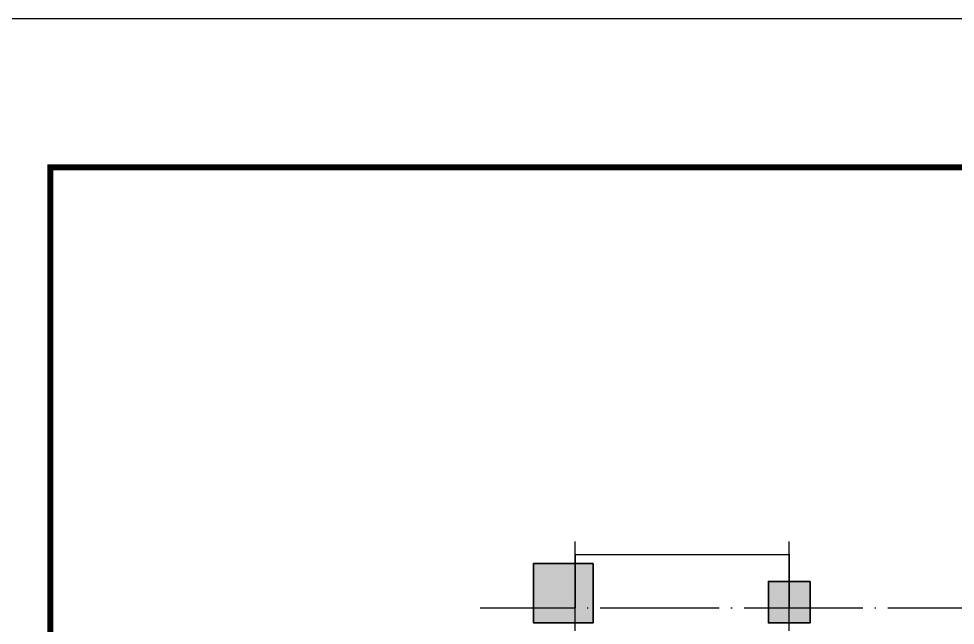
# Model space of a CAD drawing. Extents: x 39238 to 748440, y -374049 to 522939.
# Drawn here: x 99109 to 114866, y 243758 to 253956 of the extents above; entities that cross this region are included whole.
import ezdxf

# ---------------------------------------------------------------- set-up
doc = ezdxf.new("R2010")
doc.units = 0
doc.header["$LTSCALE"] = 1000
doc.header["$MEASUREMENT"] = 0
doc.linetypes.add('DOTE', pattern=[2.42, 2, -0.2, 0.02, -0.2])
doc.layers.add('DOTE', color=1, linetype='DOTE')
doc.layers.add('PUB_TITLE', color=7, linetype='Continuous')
doc.layers.add('砼柱', color=2, linetype='Continuous', lineweight=35)

# ---------------------------------------------------------------- blocks, each defined once
blk = doc.blocks.new('fgtr')
for points in [[(499270, -316435), (498270, -316435), (498270, -317435), (499270, -317435)], [(502920, -316735), (502220, -316735), (502220, -317435), (502920, -317435)]]:
    blk.add_hatch(color=256).paths.add_polyline_path(points)
at = {"layer": '砼柱'}
for points in [[(499270, -316435), (498270, -316435), (498270, -317435), (499270, -317435)], [(502920, -316735), (502220, -316735), (502220, -317435), (502920, -317435)]]:
    blk.add_lwpolyline(points, close=True, dxfattribs=at)

msp = doc.modelspace()

# ---------------------------------------------------------------- linework, layer by layer
for p, q in [((108472, 244046), (108472, 244946)), ((108472, 244946), (112072, 244946)), ((112072, 244946), (112072, 244270))]:
    msp.add_line(p, q)
at = {"const_width": 25}
msp.add_lwpolyline([(108472, 244046), (108472, 244946), (112072, 244946), (112072, 244046)], dxfattribs=at)
at = {"layer": 'DOTE'}
for p, q in [((108472, 226724), (108472, 245166)), ((108472, 226724), (108472, 245166)), ((112072, 226724), (112072, 245166)), ((147192, 244046), (106872, 244046)), ((147192, 244046), (106872, 244046)), ((147192, 244046), (106872, 244046)), ((147192, 244046), (106872, 244046))]:
    msp.add_line(p, q, dxfattribs=at)
at = {"layer": 'PUB_TITLE', "color": 4}
msp.add_lwpolyline([(98638, 169856), (158038, 169856), (158038, 253956), (98638, 253956)], close=True, dxfattribs=at)
at = {"layer": 'PUB_TITLE', "color": 4, "const_width": 100}
msp.add_lwpolyline([(99638, 170856), (157038, 170856), (157038, 251456), (99638, 251456)], close=True, dxfattribs=at)

# ---------------------------------------------------------------- block references
msp.add_blockref('fgtr', (-390498, 561231))

doc.saveas('drawing.dxf')
